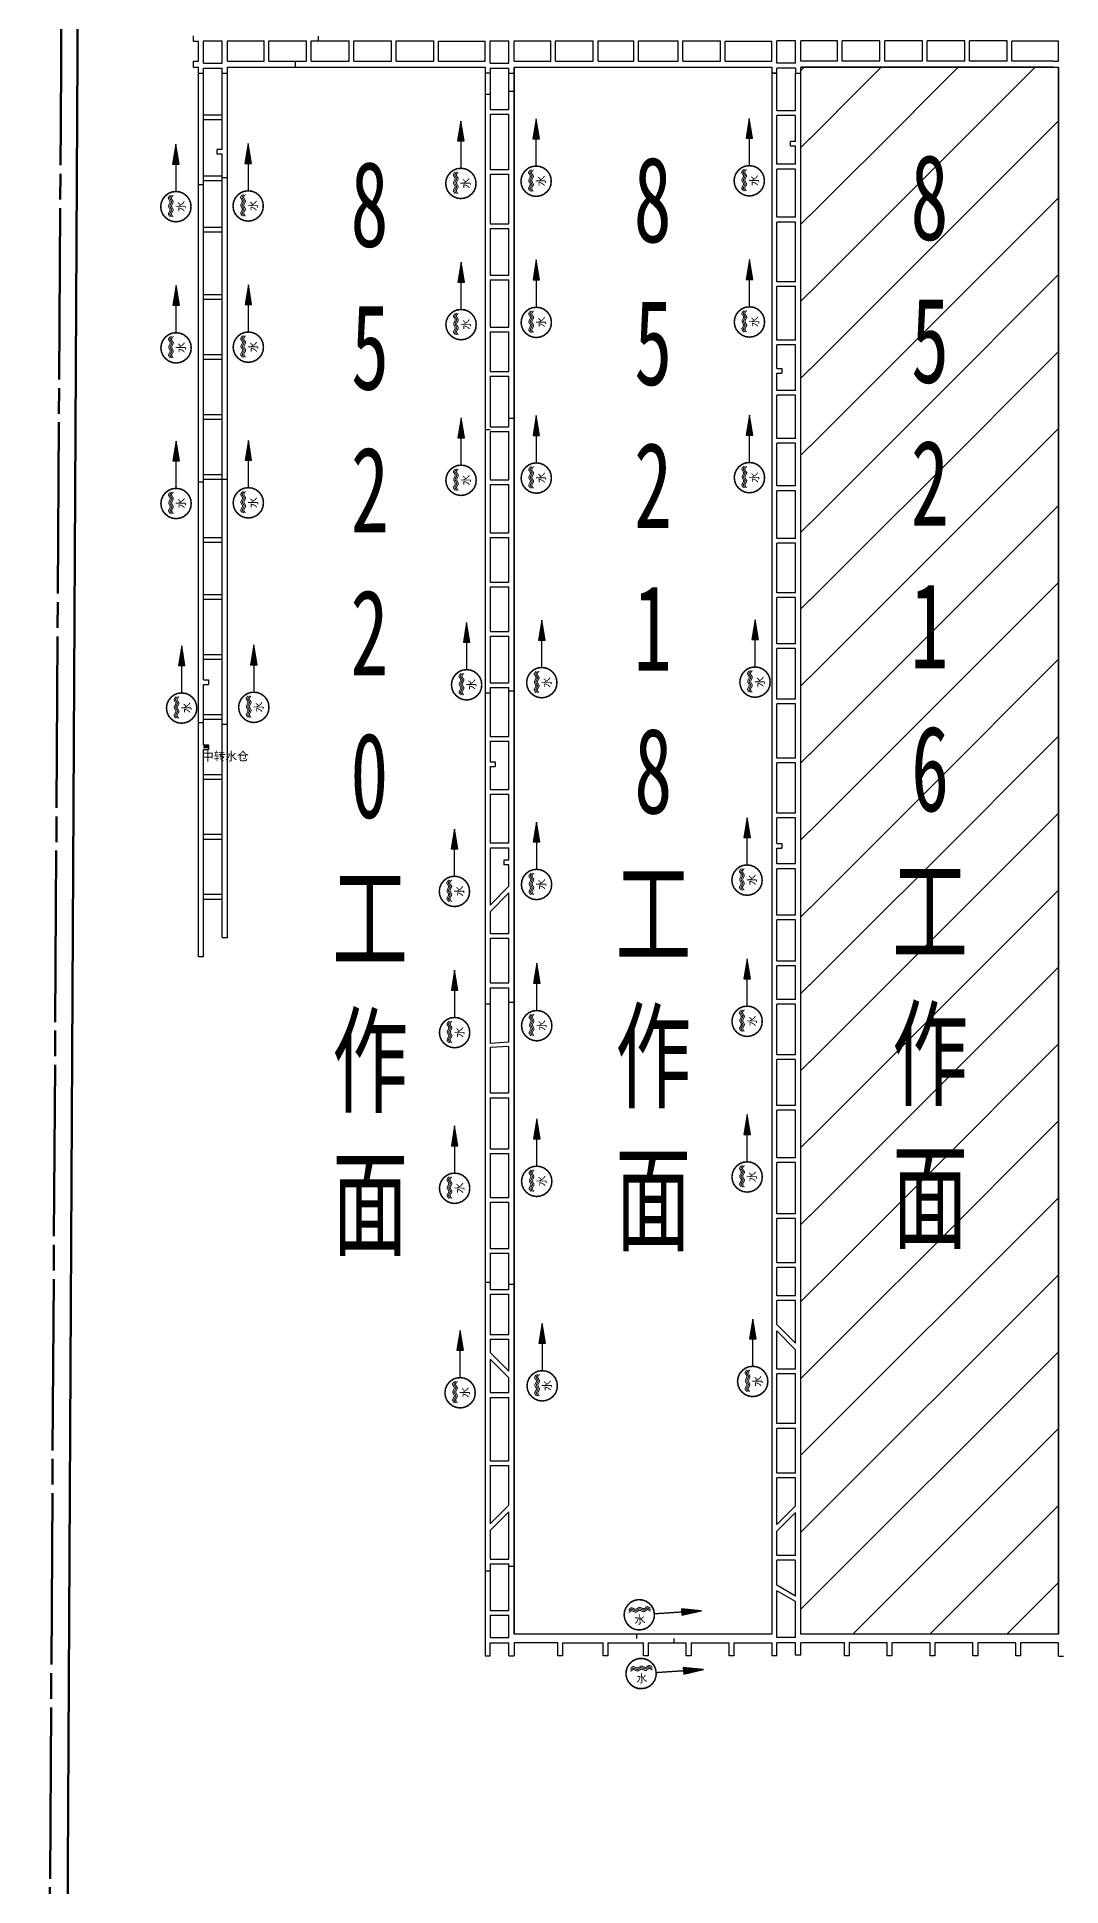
# Model space of a CAD drawing. Header units: millimetres. Extents: x 37468544 to 37497214, y 4323540 to 4346451.
# Drawn here: x 37468544 to 37469739, y 4340499 to 4342657 of the extents above; entities that cross this region are included whole.
import ezdxf

# ---------------------------------------------------------------- set-up
doc = ezdxf.new("R2010")
doc.units = ezdxf.units.MM
doc.linetypes.add('采区边界线', pattern=[45, 20, -1, 3, -1, 20])
for name, color, linetype, lineweight in [('0-52煤可采区范围', 150, 'Continuous', 30), ('0-井田边界', 7, 'Continuous', 9), ('2-52煤巷道', 150, 'Continuous', 30), ('3-水仓', 4, 'Continuous', 30), ('井田边界-3', 7, 'Continuous', 9)]:
    doc.layers.add(name, color=color, linetype=linetype, lineweight=lineweight)
doc.layers.add('避灾路线图', color=7, linetype='Continuous')
doc.styles.get("Standard").update_dxf_attribs({"font": 'simhei.ttf'})
doc.styles.add('宋体', font='simsun.ttc', dxfattribs={"width": 0.65})

# ---------------------------------------------------------------- blocks, each defined once
blk = doc.blocks.new('333')
at = {"layer": '避灾路线图'}
blk.add_hatch(color=7, dxfattribs=at).paths.add_polyline_path([(29, -1.3), (29, -6.1), (43.5, -3.7)])
at = {"color": 4, "linetype": 'Continuous', "true_color": 0x00ffff}
for points, const_width in [([(9, -3.7), (8.7, -0.8), (7.6, 1.8), (5.8, 4.1), (3.5, 5.9), (0.8, 7), (-2, 7.4), (-4.9, 7), (-7.6, 5.9), (-9.8, 4.1), (-11.6, 1.8), (-12.7, -0.8), (-13.1, -3.7), (-12.7, -6.5), (-11.6, -9.2), (-9.8, -11.5), (-7.6, -13.3), (-4.9, -14.4), (-2, -14.7), (0.8, -14.4), (3.5, -13.3), (5.8, -11.5), (7.6, -9.2), (8.7, -6.5), (9, -3.7)], 1.11), ([(-9.5, 0.5), (-9, 0.9), (-8.7, 1.1), (-8.5, 1.3), (-8.3, 1.4), (-8.2, 1.5), (-8.1, 1.5), (-8, 1.6), (-7.9, 1.6), (-7.9, 1.7), (-7.8, 1.7), (-7.7, 1.7), (-7.7, 1.7), (-7.6, 1.8), (-7.6, 1.8), (-7.5, 1.8), (-7.5, 1.8), (-7.5, 1.8), (-7.4, 1.8), (-7.3, 1.8), (-7.3, 1.8), (-7.2, 1.8), (-7.2, 1.8), (-7.1, 1.8), (-7.1, 1.7), (-7, 1.7), (-6.9, 1.7), (-6.7, 1.6), (-6.5, 1.5), (-6.3, 1.4), (-5.9, 1.2), (-5.5, 1), (-5.3, 0.9), (-5.2, 0.8), (-5.1, 0.7), (-5, 0.7), (-4.9, 0.6), (-4.8, 0.6), (-4.7, 0.6), (-4.7, 0.6), (-4.6, 0.6), (-4.6, 0.5), (-4.4, 0.5), (-4.4, 0.5), (-4.3, 0.5), (-4.3, 0.5), (-4.3, 0.5), (-4.2, 0.5), (-4.2, 0.6), (-4.1, 0.6), (-4, 0.6), (-4, 0.6), (-3.9, 0.7), (-3.7, 0.7), (-3.5, 0.8), (-3.4, 0.9), (-2.7, 1.3), (-2.5, 1.4), (-2.3, 1.5), (-2.2, 1.6), (-2.2, 1.6), (-2.1, 1.6), (-2, 1.7), (-1.9, 1.7), (-1.9, 1.7), (-1.9, 1.7), (-1.8, 1.7), (-1.8, 1.7), (-1.7, 1.7), (-1.7, 1.7), (-1.6, 1.7), (-1.6, 1.7), (-1.5, 1.7), (-1.5, 1.7), (-1.4, 1.7), (-1.4, 1.7), (-1.3, 1.7), (-1.2, 1.7), (-1.1, 1.6), (-1, 1.6), (-0.8, 1.5), (-0.6, 1.4), (-0.4, 1.3), (0, 1.1), (0.4, 0.9), (0.6, 0.8), (0.8, 0.7), (0.9, 0.7), (1, 0.6), (1.1, 0.6), (1.2, 0.6), (1.2, 0.6), (1.3, 0.6), (1.3, 0.5), (1.4, 0.5), (1.4, 0.5), (1.5, 0.5), (1.6, 0.5), (1.6, 0.5), (1.7, 0.5), (1.7, 0.5), (1.7, 0.5), (1.8, 0.6), (1.8, 0.6), (1.9, 0.6), (2, 0.6), (2, 0.7), (2.1, 0.7), (2.3, 0.8), (2.4, 0.9), (2.6, 1), (2.9, 1.2), (3.2, 1.4), (3.4, 1.6), (3.6, 1.6), (3.6, 1.7), (3.7, 1.7), (3.8, 1.8), (3.9, 1.8), (3.9, 1.8), (4, 1.8), (4, 1.8), (4, 1.8), (4.1, 1.9), (4.2, 1.9), (4.3, 1.9), (4.3, 1.9), (4.3, 1.9), (4.4, 1.8), (4.4, 1.8), (4.5, 1.8), (4.5, 1.8), (4.6, 1.8), (4.7, 1.7), (4.7, 1.7), (4.9, 1.6), (5, 1.5), (5.3, 1.4), (5.5, 1.2), (5.8, 0.9), (6.4, 0.5)], 0.664), ([(-9.5, -0.6), (-9, -0.2), (-8.7, 0), (-8.5, 0.2), (-8.3, 0.3), (-8.2, 0.4), (-8.1, 0.4), (-8, 0.5), (-7.9, 0.5), (-7.9, 0.5), (-7.8, 0.6), (-7.7, 0.6), (-7.7, 0.6), (-7.6, 0.7), (-7.6, 0.7), (-7.5, 0.7), (-7.5, 0.7), (-7.5, 0.7), (-7.4, 0.7), (-7.3, 0.7), (-7.3, 0.7), (-7.2, 0.7), (-7.2, 0.7), (-7.1, 0.7), (-7.1, 0.6), (-7, 0.6), (-6.9, 0.6), (-6.7, 0.5), (-6.5, 0.4), (-6.3, 0.3), (-5.9, 0.1), (-5.5, -0.1), (-5.3, -0.3), (-5.2, -0.3), (-5.1, -0.4), (-5, -0.4), (-4.9, -0.5), (-4.8, -0.5), (-4.7, -0.5), (-4.7, -0.5), (-4.6, -0.6), (-4.6, -0.6), (-4.4, -0.6), (-4.4, -0.6), (-4.3, -0.6), (-4.3, -0.6), (-4.3, -0.6), (-4.2, -0.6), (-4.2, -0.6), (-4.1, -0.5), (-4, -0.5), (-4, -0.5), (-3.9, -0.4), (-3.7, -0.4), (-3.5, -0.3), (-3.4, -0.2), (-2.7, 0.2), (-2.5, 0.3), (-2.3, 0.4), (-2.2, 0.4), (-2.2, 0.5), (-2.1, 0.5), (-2, 0.6), (-1.9, 0.6), (-1.9, 0.6), (-1.9, 0.6), (-1.8, 0.6), (-1.8, 0.6), (-1.7, 0.6), (-1.7, 0.6), (-1.6, 0.6), (-1.6, 0.6), (-1.5, 0.6), (-1.5, 0.6), (-1.4, 0.6), (-1.4, 0.6), (-1.3, 0.6), (-1.2, 0.6), (-1.1, 0.5), (-1, 0.5), (-0.8, 0.4), (-0.6, 0.3), (-0.4, 0.2), (0, 0), (0.4, -0.2), (0.6, -0.3), (0.8, -0.4), (0.9, -0.4), (1, -0.5), (1.1, -0.5), (1.2, -0.5), (1.2, -0.5), (1.3, -0.6), (1.3, -0.6), (1.4, -0.6), (1.4, -0.6), (1.5, -0.6), (1.6, -0.6), (1.6, -0.6), (1.7, -0.6), (1.7, -0.6), (1.7, -0.6), (1.8, -0.5), (1.8, -0.5), (1.9, -0.5), (2, -0.5), (2, -0.4), (2.1, -0.4), (2.3, -0.3), (2.4, -0.2), (2.6, -0.1), (2.9, 0.1), (3.2, 0.3), (3.4, 0.4), (3.6, 0.5), (3.6, 0.6), (3.7, 0.6), (3.8, 0.7), (3.9, 0.7), (3.9, 0.7), (4, 0.7), (4, 0.7), (4, 0.7), (4.1, 0.8), (4.2, 0.8), (4.3, 0.8), (4.3, 0.8), (4.3, 0.7), (4.4, 0.7), (4.4, 0.7), (4.5, 0.7), (4.5, 0.7), (4.6, 0.7), (4.7, 0.6), (4.7, 0.6), (4.9, 0.5), (5, 0.4), (5.3, 0.3), (5.5, 0), (5.8, -0.2), (6.4, -0.6)], 0.664), ([(-9.5, -1.7), (-9, -1.3), (-8.7, -1.1), (-8.5, -0.9), (-8.3, -0.8), (-8.2, -0.7), (-8.1, -0.7), (-8, -0.6), (-7.9, -0.6), (-7.9, -0.6), (-7.8, -0.5), (-7.7, -0.5), (-7.7, -0.5), (-7.6, -0.4), (-7.6, -0.4), (-7.5, -0.4), (-7.5, -0.4), (-7.5, -0.4), (-7.4, -0.4), (-7.3, -0.4), (-7.3, -0.4), (-7.2, -0.4), (-7.2, -0.4), (-7.1, -0.4), (-7.1, -0.5), (-7, -0.5), (-6.9, -0.5), (-6.7, -0.6), (-6.5, -0.7), (-6.3, -0.8), (-5.9, -1), (-5.5, -1.3), (-5.3, -1.4), (-5.2, -1.5), (-5.1, -1.5), (-5, -1.5), (-4.9, -1.6), (-4.8, -1.6), (-4.7, -1.6), (-4.7, -1.6), (-4.6, -1.7), (-4.6, -1.7), (-4.4, -1.7), (-4.4, -1.7), (-4.3, -1.7), (-4.3, -1.7), (-4.3, -1.7), (-4.2, -1.7), (-4.2, -1.7), (-4.1, -1.6), (-4, -1.6), (-4, -1.6), (-3.9, -1.6), (-3.7, -1.5), (-3.5, -1.4), (-3.4, -1.3), (-2.7, -0.9), (-2.5, -0.8), (-2.3, -0.7), (-2.2, -0.7), (-2.2, -0.6), (-2.1, -0.6), (-2, -0.6), (-1.9, -0.5), (-1.9, -0.5), (-1.9, -0.5), (-1.8, -0.5), (-1.8, -0.5), (-1.7, -0.5), (-1.7, -0.5), (-1.6, -0.5), (-1.6, -0.5), (-1.5, -0.5), (-1.5, -0.5), (-1.4, -0.5), (-1.4, -0.5), (-1.3, -0.5), (-1.2, -0.5), (-1.1, -0.6), (-1, -0.6), (-0.8, -0.7), (-0.6, -0.8), (-0.4, -0.9), (0, -1.1), (0.4, -1.3), (0.6, -1.4), (0.8, -1.5), (0.9, -1.5), (1, -1.6), (1.1, -1.6), (1.2, -1.6), (1.2, -1.6), (1.3, -1.7), (1.3, -1.7), (1.4, -1.7), (1.4, -1.7), (1.5, -1.7), (1.6, -1.7), (1.6, -1.7), (1.7, -1.7), (1.7, -1.7), (1.7, -1.7), (1.8, -1.7), (1.8, -1.6), (1.9, -1.6), (2, -1.6), (2, -1.5), (2.1, -1.5), (2.3, -1.4), (2.4, -1.3), (2.6, -1.2), (2.9, -1), (3.2, -0.8), (3.4, -0.7), (3.6, -0.6), (3.6, -0.5), (3.7, -0.5), (3.8, -0.4), (3.9, -0.4), (3.9, -0.4), (4, -0.4), (4, -0.4), (4, -0.4), (4.1, -0.3), (4.2, -0.3), (4.3, -0.3), (4.3, -0.4), (4.3, -0.4), (4.4, -0.4), (4.4, -0.4), (4.5, -0.4), (4.5, -0.4), (4.6, -0.4), (4.7, -0.5), (4.7, -0.5), (4.9, -0.6), (5, -0.7), (5.3, -0.9), (5.5, -1.1), (5.8, -1.3), (6.4, -1.7)], 0.664)]:
    blk.add_lwpolyline(points, dxfattribs=dict(at, const_width=const_width))
at = {"layer": '避灾路线图', "color": 7, "linetype": 'Continuous', "const_width": 0.972}
blk.add_lwpolyline([(9, -3.7), (29, -3.7)], dxfattribs=at)
at = {"layer": '避灾路线图', "color": 7, "linetype": 'Continuous'}
blk.add_lwpolyline([(29, -1.3), (29, -6.1), (43.5, -3.7), (29, -1.3)], dxfattribs=at)
at = {"layer": '避灾路线图', "color": 7, "linetype": 'ByBlock', "lineweight": -3, "insert": (-5.8, -4.4), "char_height": 5.838, "width": 19.599, "attachment_point": 1}
blk.add_mtext('{\\fSimSun|b1|i0|c134|p2;\\C4;水}', dxfattribs=at)

msp = doc.modelspace()

# ---------------------------------------------------------------- linework, layer by layer
at = {"color": 252}
msp.add_lwpolyline([(37469101.2, 4342621.8), (37469401.7, 4342621.8), (37469401.7, 4340792.5), (37469101.2, 4340792.5)], close=True, dxfattribs=at)
msp.add_lwpolyline([(37468738.5, 4341583.3), (37468732.7, 4341583.3)])
at = {"layer": '0-52煤可采区范围', "color": 3, "lineweight": 50}
msp.add_lwpolyline([(37477009.7, 4339412.7), (37477009.5, 4341286.6), (37475588.8, 4342624.8), (37475818.5, 4343042.5), (37475816.3, 4344274), (37475365.1, 4344274), (37475365.1, 4345662.7), (37473999, 4345662.7), (37473999, 4346100.6), (37472500, 4346109), (37471320, 4346096.7), (37471314.9, 4343086.6), (37469661, 4343086.1), (37469661, 4346079.4), (37468609.7, 4346068.4), (37468577.1, 4339935.7)], dxfattribs=at)
at = {"layer": '0-井田边界', "linetype": '采区边界线', "lineweight": 100, "ltscale": 10}
msp.add_lwpolyline([(37468544.3, 4338007.3), (37468572, 4342554), (37468589, 4346089)], dxfattribs=at)
at = {"layer": '2-52煤巷道', "color": 150, "linetype": 'Continuous', "lineweight": 30}
for points in [[(37468726.7, 4342658.2), (37468726.7, 4342652.2)], [(37468726.7, 4342652.2), (37468732.7, 4342652.2)], [(37468732.7, 4342628.6), (37468732.7, 4342652.2)], [(37468738.5, 4342626.3), (37468738.5, 4342652.4)], [(37468738.5, 4342652.4), (37468760.5, 4342652.4)], [(37468760.5, 4342626.3), (37468760.5, 4342652.4)], [(37468766.7, 4342652.4), (37468809.4, 4342652.4)], [(37468766.7, 4342628.6), (37468766.7, 4342652.4)], [(37468809.4, 4342628.6), (37468809.4, 4342652.4)], [(37468814.9, 4342652.4), (37468858.9, 4342652.4)], [(37468814.9, 4342628.6), (37468814.9, 4342652.4)], [(37468858.9, 4342628.6), (37468858.9, 4342652.4)], [(37468864.4, 4342652.4), (37468908.4, 4342652.4)], [(37468864.4, 4342628.6), (37468864.4, 4342652.4)], [(37468872.7, 4342652.4), (37468872.7, 4342657.9)], [(37468908.4, 4342628.6), (37468908.4, 4342652.4)], [(37468913.9, 4342652.4), (37468957.9, 4342652.4)], [(37468913.9, 4342628.6), (37468913.9, 4342652.4)], [(37468957.9, 4342628.6), (37468957.9, 4342652.4)], [(37468963.4, 4342652.4), (37469007.4, 4342652.4)], [(37468963.4, 4342628.6), (37468963.4, 4342652.4)], [(37469007.4, 4342628.6), (37469007.4, 4342652.4)], [(37469012.9, 4342628.6), (37469012.9, 4342652.2)], [(37469012.9, 4342652.2), (37469067.2, 4342652.2)], [(37469067.2, 4342628.6), (37469067.2, 4342652.2)], [(37469073, 4342626.3), (37469073, 4342652.4)], [(37469073, 4342652.4), (37469095, 4342652.4)], [(37469095, 4342626.3), (37469095, 4342652.4)], [(37469101.2, 4342652.4), (37469143.9, 4342652.4)], [(37469101.2, 4342628.6), (37469101.2, 4342652.4)], [(37469143.9, 4342628.6), (37469143.9, 4342652.4)], [(37469149.4, 4342652.4), (37469193.4, 4342652.4)], [(37469149.4, 4342628.6), (37469149.4, 4342652.4)], [(37469193.4, 4342628.6), (37469193.4, 4342652.4)], [(37469198.9, 4342652.4), (37469240.8, 4342652.4)], [(37469198.9, 4342628.6), (37469198.9, 4342652.4)], [(37469240.8, 4342628.6), (37469240.8, 4342652.4)], [(37469246.3, 4342652.4), (37469292.4, 4342652.4)], [(37469246.3, 4342628.6), (37469246.3, 4342652.4)], [(37469292.4, 4342628.6), (37469292.4, 4342652.4)], [(37469297.9, 4342652.4), (37469341.9, 4342652.4)], [(37469297.9, 4342628.6), (37469297.9, 4342652.4)], [(37469341.9, 4342628.6), (37469341.9, 4342652.4)], [(37469347.4, 4342628.6), (37469347.4, 4342652.2)], [(37469347.4, 4342652.2), (37469401.7, 4342652.2)], [(37469401.7, 4342628.6), (37469401.7, 4342652.2)], [(37469407.5, 4342626.3), (37469407.5, 4342652.4)], [(37469429.5, 4342652.4), (37469407.5, 4342652.4)], [(37469429.5, 4342626.3), (37469429.5, 4342652.4)], [(37469478.4, 4342652.4), (37469435.7, 4342652.4)], [(37469435.7, 4342628.6), (37469435.7, 4342652.4)], [(37469478.4, 4342628.6), (37469478.4, 4342652.4)], [(37469527.9, 4342652.4), (37469483.9, 4342652.4)], [(37469483.9, 4342628.6), (37469483.9, 4342652.4)], [(37469527.9, 4342628.6), (37469527.9, 4342652.4)], [(37469577.4, 4342652.4), (37469533.4, 4342652.4)], [(37469533.4, 4342628.6), (37469533.4, 4342652.4)], [(37469577.4, 4342628.6), (37469577.4, 4342652.4)], [(37469626.9, 4342652.4), (37469582.9, 4342652.4)], [(37469582.9, 4342628.6), (37469582.9, 4342652.4)], [(37469626.9, 4342628.6), (37469626.9, 4342652.4)], [(37469676.4, 4342652.4), (37469632.4, 4342652.4)], [(37469632.4, 4342628.6), (37469632.4, 4342652.4)], [(37469676.4, 4342628.6), (37469676.4, 4342652.4)], [(37469681.9, 4342628.6), (37469681.9, 4342652.2)], [(37469736.2, 4342652.2), (37469681.9, 4342652.2)], [(37469736.2, 4342628.6), (37469736.2, 4342652.2)], [(37468726.7, 4342628.6), (37468732.7, 4342628.6)], [(37468726.7, 4342628.6), (37468726.7, 4342621.8)], [(37468726.7, 4342621.8), (37468732.7, 4342621.8)], [(37468732.7, 4341583.3), (37468732.7, 4342621.8)], [(37468732.7, 4342614.8), (37468738.5, 4342614.8)], [(37468738.5, 4342626.3), (37468760.5, 4342626.3)], [(37468738.5, 4342620.8), (37468760.5, 4342620.8)], [(37468738.5, 4341906.7), (37468738.5, 4342620.8)], [(37468760.5, 4342525.8), (37468760.5, 4342620.8)], [(37468760.5, 4342614.8), (37468766.7, 4342614.8)], [(37468766.7, 4342628.6), (37468809.4, 4342628.6)], [(37468766.7, 4342621.8), (37469061.2, 4342621.8)], [(37468766.7, 4341605.8), (37468766.7, 4342621.8)], [(37468814.9, 4342628.6), (37468858.9, 4342628.6)], [(37468845.5, 4342628.6), (37468845.5, 4342621.8)], [(37468864.4, 4342628.6), (37468908.4, 4342628.6)], [(37468913.9, 4342628.6), (37468957.9, 4342628.6)], [(37468963.4, 4342628.6), (37469007.4, 4342628.6)], [(37469012.9, 4342628.6), (37469061.2, 4342628.6)], [(37469061.2, 4342628.6), (37469067.2, 4342628.6)], [(37469061.2, 4342621.8), (37469067.2, 4342621.8)], [(37469067.2, 4342621.8), (37469067.2, 4340767.5)], [(37469073, 4342614.8), (37469067.2, 4342614.8)], [(37469073, 4342626.3), (37469095, 4342626.3)], [(37469073, 4342620.8), (37469095, 4342620.8)], [(37469073, 4342620.8), (37469073, 4342572.5)], [(37469095, 4342572.5), (37469095, 4342620.8)], [(37469095, 4342614.8), (37469101.2, 4342614.8)], [(37469101.2, 4342628.6), (37469143.9, 4342628.6)], [(37469101.2, 4342621.8), (37469101.2, 4340792.5)], [(37469101.2, 4342621.8), (37469401.7, 4342621.8), (37469401.7, 4340792.5)], [(37469149.4, 4342628.6), (37469193.4, 4342628.6)], [(37469198.9, 4342628.6), (37469240.8, 4342628.6)], [(37469246.3, 4342628.6), (37469292.4, 4342628.6)], [(37469297.9, 4342628.6), (37469341.9, 4342628.6)], [(37469347.4, 4342628.6), (37469401.7, 4342628.6)], [(37469429.5, 4342626.3), (37469407.5, 4342626.3)], [(37469429.5, 4342620.8), (37469407.5, 4342620.8)], [(37469407.5, 4342570.7), (37469407.5, 4342620.8)], [(37469429.5, 4342620.8), (37469429.5, 4342614.8), (37469435.7, 4342614.8), (37469435.7, 4342621.8)], [(37469429.5, 4342570.7), (37469429.5, 4342614.8)], [(37469478.4, 4342628.6), (37469435.7, 4342628.6)], [(37469730.2, 4342621.8), (37469435.7, 4342621.8)], [(37469435.7, 4340792.5), (37469435.7, 4342614.8)], [(37469527.9, 4342628.6), (37469483.9, 4342628.6)], [(37469577.4, 4342628.6), (37469533.4, 4342628.6)], [(37469626.9, 4342628.6), (37469582.9, 4342628.6)], [(37469676.4, 4342628.6), (37469632.4, 4342628.6)], [(37469730.2, 4342628.6), (37469681.9, 4342628.6)], [(37469730.2, 4342628.6), (37469736.2, 4342628.6)], [(37469730.2, 4342621.8), (37469736.2, 4342621.8)], [(37469736.2, 4340792.5), (37469736.2, 4342621.8)], [(37469073, 4342589.8), (37469067.2, 4342589.8)], [(37469095, 4342593.8), (37469101.2, 4342593.8)], [(37468738.5, 4342566.3), (37468760.5, 4342566.3)], [(37469073, 4342572.5), (37469095, 4342572.5)], [(37469073, 4342567), (37469095, 4342567)], [(37469073, 4342567), (37469073, 4342502.4)], [(37469095, 4342502.4), (37469095, 4342567)], [(37469429.5, 4342570.7), (37469407.5, 4342570.7)], [(37468738.5, 4342560.8), (37468760.5, 4342560.8)], [(37469407.5, 4342508.4), (37469407.5, 4342565.2)], [(37469429.5, 4342565.2), (37469407.5, 4342565.2)], [(37469429.5, 4342535), (37469429.5, 4342565.2)], [(37468760.5, 4342525.8), (37468754.5, 4342525.8)], [(37468754.5, 4342520.3), (37468754.5, 4342525.8)], [(37469429.5, 4342535), (37469423.5, 4342535)], [(37469423.5, 4342529.5), (37469423.5, 4342535)], [(37469429.5, 4342529.5), (37469423.5, 4342529.5)], [(37469429.5, 4342508.4), (37469429.5, 4342529.5)], [(37468760.5, 4342520.3), (37468754.5, 4342520.3)], [(37468760.5, 4341605.8), (37468760.5, 4342520.3)], [(37469073, 4342502.4), (37469095, 4342502.4)], [(37469429.5, 4342508.4), (37469407.5, 4342508.4)], [(37469407.5, 4342446.5), (37469407.5, 4342502.9)], [(37469429.5, 4342502.9), (37469407.5, 4342502.9)], [(37469429.5, 4342446.5), (37469429.5, 4342502.9)], [(37468732.7, 4342484.8), (37468738.5, 4342484.8)], [(37468738.5, 4342494.9), (37468760.5, 4342494.9)], [(37468738.5, 4342489.4), (37468760.5, 4342489.4)], [(37468760.5, 4342492.8), (37468766.7, 4342492.8)], [(37469073, 4342496.9), (37469095, 4342496.9)], [(37469073, 4342496.9), (37469073, 4342439)], [(37469095, 4342439), (37469095, 4342496.9)], [(37469073, 4342439), (37469095, 4342439)], [(37469429.5, 4342446.5), (37469407.5, 4342446.5)], [(37469407.5, 4342371.4), (37469407.5, 4342441)], [(37469429.5, 4342441), (37469407.5, 4342441)], [(37469429.5, 4342371.4), (37469429.5, 4342441)], [(37468738.5, 4342434.9), (37468760.5, 4342434.9)], [(37468738.5, 4342429.4), (37468760.5, 4342429.4)], [(37469073, 4342433.5), (37469095, 4342433.5)], [(37469073, 4342433.5), (37469095, 4342433.5)], [(37469073, 4342433.5), (37469073, 4342378.9)], [(37469095, 4342378.9), (37469095, 4342433.5)], [(37469073, 4342378.9), (37469095, 4342378.9)], [(37469073, 4342373.4), (37469095, 4342373.4)], [(37469073, 4342373.4), (37469073, 4342318.2)], [(37469095, 4342318.2), (37469095, 4342373.4)], [(37468738.5, 4342356.3), (37468760.5, 4342356.3)], [(37468738.5, 4342350.8), (37468760.5, 4342350.8)], [(37469429.5, 4342371.4), (37469407.5, 4342371.4)], [(37469407.5, 4342303.3), (37469407.5, 4342365.9)], [(37469429.5, 4342365.9), (37469407.5, 4342365.9)], [(37469429.5, 4342303.3), (37469429.5, 4342365.9)], [(37469073, 4342318.2), (37469095, 4342318.2)], [(37469073, 4342312.7), (37469095, 4342312.7)], [(37469073, 4342312.7), (37469073, 4342266.6)], [(37469095, 4342266.6), (37469095, 4342312.7)], [(37468738.5, 4342286.3), (37468760.5, 4342286.3)], [(37469429.5, 4342303.3), (37469407.5, 4342303.3)], [(37469407.5, 4342270.1), (37469407.5, 4342297.8)], [(37469429.5, 4342297.8), (37469407.5, 4342297.8)], [(37469429.5, 4342244.3), (37469429.5, 4342297.8)], [(37468738.5, 4342280.8), (37468760.5, 4342280.8)], [(37469073, 4342266.6), (37469095, 4342266.6)], [(37469407.5, 4342270.1), (37469413.5, 4342270.1)], [(37469407.5, 4342244.3), (37469407.5, 4342264.6)], [(37469407.5, 4342264.6), (37469413.5, 4342264.6)], [(37469413.5, 4342270.1), (37469413.5, 4342264.6)], [(37469073, 4342261.1), (37469095, 4342261.1)], [(37469073, 4342261.1), (37469073, 4342201.9)], [(37469095, 4342201.9), (37469095, 4342261.1)], [(37469429.5, 4342244.3), (37469407.5, 4342244.3)], [(37469407.5, 4342188.5), (37469407.5, 4342238.8)], [(37469429.5, 4342238.8), (37469407.5, 4342238.8)], [(37469429.5, 4342188.5), (37469429.5, 4342238.8)], [(37468738.5, 4342216.3), (37468760.5, 4342216.3)], [(37468738.5, 4342210.8), (37468760.5, 4342210.8)], [(37469067.2, 4342199), (37469073, 4342199)], [(37469073, 4342201.9), (37469095, 4342201.9)], [(37469095, 4342212.1), (37469101.2, 4342212.1)], [(37469073, 4342196.4), (37469095, 4342196.4)], [(37469073, 4342196.4), (37469073, 4342140.2)], [(37469095, 4342140.2), (37469095, 4342196.4)], [(37469429.5, 4342188.5), (37469407.5, 4342188.5)], [(37469407.5, 4342132.9), (37469407.5, 4342183)], [(37469429.5, 4342183), (37469407.5, 4342183)], [(37469429.5, 4342132.9), (37469429.5, 4342183)], [(37468732.7, 4342137.8), (37468738.5, 4342137.8)], [(37468738.5, 4342146.3), (37468760.5, 4342146.3)], [(37468738.5, 4342140.8), (37468760.5, 4342140.8)], [(37468760.5, 4342140.8), (37468766.7, 4342140.8)], [(37469073, 4342140.2), (37469095, 4342140.2)], [(37469073, 4342134.7), (37469095, 4342134.7)], [(37469073, 4342134.7), (37469073, 4342078.4)], [(37469095, 4342078.4), (37469095, 4342134.7)], [(37469429.5, 4342132.9), (37469407.5, 4342132.9)], [(37469407.5, 4342071.6), (37469407.5, 4342127.4)], [(37469429.5, 4342127.4), (37469407.5, 4342127.4)], [(37469429.5, 4342071.6), (37469429.5, 4342127.4)], [(37468738.5, 4342072.8), (37468760.5, 4342072.8)], [(37469073, 4342078.4), (37469095, 4342078.4)], [(37469073, 4342072.9), (37469095, 4342072.9)], [(37469073, 4342072.9), (37469095, 4342072.9)], [(37469073, 4342072.9), (37469073, 4342020.6)], [(37469095, 4342020.6), (37469095, 4342072.9)], [(37469429.5, 4342071.6), (37469407.5, 4342071.6)], [(37468738.5, 4342067.3), (37468760.5, 4342067.3)], [(37469407.5, 4342008.2), (37469407.5, 4342066.1)], [(37469429.5, 4342066.1), (37469407.5, 4342066.1)], [(37469429.5, 4342008.2), (37469429.5, 4342066.1)], [(37468738.5, 4342006.3), (37468760.5, 4342006.3)], [(37469073, 4342020.6), (37469095, 4342020.6)], [(37469073, 4342015.1), (37469095, 4342015.1)], [(37469073, 4342015.1), (37469095, 4342015.1)], [(37469073, 4342015.1), (37469073, 4341963)], [(37469095, 4341963), (37469095, 4342015.1)], [(37469429.5, 4342008.2), (37469407.5, 4342008.2)], [(37468738.5, 4342000.8), (37468760.5, 4342000.8)], [(37469407.5, 4341948.6), (37469407.5, 4342002.7)], [(37469429.5, 4342002.7), (37469407.5, 4342002.7)], [(37469429.5, 4341948.6), (37469429.5, 4342002.7)], [(37469073, 4341963), (37469095, 4341963)], [(37469073, 4341957.5), (37469095, 4341957.5)], [(37469073, 4341957.5), (37469073, 4341903.3)], [(37469095, 4341903.3), (37469095, 4341957.5)], [(37469429.5, 4341948.6), (37469407.5, 4341948.6)], [(37469407.5, 4341884.1), (37469407.5, 4341943.1)], [(37469429.5, 4341943.1), (37469407.5, 4341943.1)], [(37469429.5, 4341884.1), (37469429.5, 4341943.1)], [(37468738.5, 4341936.3), (37468760.5, 4341936.3)], [(37468738.5, 4341930.8), (37468760.5, 4341930.8)], [(37468738.5, 4341906.7), (37468744.5, 4341906.7)], [(37468738.5, 4341830.9), (37468738.5, 4341901.2)], [(37468738.5, 4341901.2), (37468744.5, 4341901.2)], [(37468744.5, 4341906.7), (37468744.5, 4341901.2)], [(37469073, 4341903.3), (37469095, 4341903.3)], [(37469073, 4341897.8), (37469095, 4341897.8)], [(37469073, 4341897.8), (37469073, 4341840.5)], [(37469095, 4341840.5), (37469095, 4341897.8)], [(37469067.2, 4341891.6), (37469073, 4341891.6)], [(37469095, 4341893.9), (37469101.2, 4341893.9)], [(37469429.5, 4341884.1), (37469407.5, 4341884.1)], [(37469407.5, 4341815.1), (37469407.5, 4341878.6)], [(37469429.5, 4341878.6), (37469407.5, 4341878.6)], [(37469429.5, 4341815.1), (37469429.5, 4341878.6)], [(37468732.7, 4341857), (37468738.5, 4341857)], [(37468738.5, 4341866.3), (37468760.5, 4341866.3)], [(37468738.5, 4341860.8), (37468760.5, 4341860.8)], [(37468760.5, 4341854.9), (37468766.7, 4341854.9)], [(37469073, 4341840.5), (37469095, 4341840.5)], [(37469073, 4341835), (37469095, 4341835)], [(37469073, 4341835), (37469073, 4341810.9)], [(37469095, 4341778.5), (37469095, 4341835)], [(37468738.5, 4341583.3), (37468738.5, 4341825.4)], [(37469073, 4341810.9), (37469079, 4341810.9)], [(37469079, 4341810.9), (37469079, 4341805.4)], [(37469429.5, 4341815.1), (37469407.5, 4341815.1)], [(37468738.5, 4341796.3), (37468760.5, 4341796.3)], [(37468738.5, 4341790.8), (37468760.5, 4341790.8)], [(37469073, 4341805.4), (37469079, 4341805.4)], [(37469073, 4341805.4), (37469073, 4341778.5)], [(37469407.5, 4341750.9), (37469407.5, 4341809.6)], [(37469429.5, 4341809.6), (37469407.5, 4341809.6)], [(37469429.5, 4341750.9), (37469429.5, 4341809.6)], [(37469073, 4341778.5), (37469095, 4341778.5)], [(37469073, 4341773), (37469095, 4341773)], [(37469073, 4341773), (37469073, 4341716.2)], [(37469095, 4341716.2), (37469095, 4341773)], [(37469429.5, 4341750.9), (37469407.5, 4341750.9)], [(37468738.5, 4341726.3), (37468760.5, 4341726.3)], [(37469407.5, 4341715.5), (37469407.5, 4341745.4)], [(37469429.5, 4341745.4), (37469407.5, 4341745.4)], [(37469429.5, 4341691.7), (37469429.5, 4341745.4)], [(37468738.5, 4341720.8), (37468760.5, 4341720.8)], [(37469073, 4341716.2), (37469095, 4341716.2)], [(37469073, 4341710.7), (37469095, 4341710.7)], [(37469073, 4341710.7), (37469073, 4341643.7)], [(37469095, 4341696.3), (37469095, 4341710.7)], [(37469407.5, 4341715.5), (37469413.5, 4341715.5)], [(37469407.5, 4341691.7), (37469407.5, 4341710)], [(37469407.5, 4341710), (37469413.5, 4341710)], [(37469413.5, 4341715.5), (37469413.5, 4341710)], [(37469089, 4341696.3), (37469089, 4341690.8)], [(37469095, 4341696.3), (37469089, 4341696.3)], [(37469089, 4341696.3), (37469089, 4341690.8)], [(37469095, 4341690.8), (37469089, 4341690.8)], [(37469095, 4341665.7), (37469095, 4341690.8)], [(37469429.5, 4341691.7), (37469407.5, 4341691.7)], [(37469407.5, 4341631.8), (37469407.5, 4341686.2)], [(37469429.5, 4341686.2), (37469407.5, 4341686.2)], [(37469429.5, 4341631.8), (37469429.5, 4341686.2)], [(37469095, 4341665.7), (37469073, 4341643.7)], [(37468738.5, 4341656.3), (37468760.5, 4341656.3)], [(37468738.5, 4341650.8), (37468760.5, 4341650.8)], [(37469095, 4341657.9), (37469073, 4341635.9)], [(37469095, 4341610.4), (37469095, 4341657.9)], [(37469073, 4341635.9), (37469073, 4341610.4)], [(37469429.5, 4341631.8), (37469407.5, 4341631.8)], [(37469407.5, 4341578.3), (37469407.5, 4341626.3)], [(37469429.5, 4341626.3), (37469407.5, 4341626.3)], [(37469429.5, 4341578.3), (37469429.5, 4341626.3)], [(37468760.5, 4341605.8), (37468766.7, 4341605.8)], [(37469073, 4341610.4), (37469095, 4341610.4)], [(37469073, 4341604.9), (37469095, 4341604.9)], [(37469073, 4341604.9), (37469073, 4341552.8)], [(37469095, 4341552.8), (37469095, 4341604.9)], [(37468738.5, 4341583.3), (37468732.7, 4341583.3)], [(37469429.5, 4341578.3), (37469407.5, 4341578.3)], [(37469073, 4341552.8), (37469095, 4341552.8)], [(37469407.5, 4341533.4), (37469407.5, 4341572.8)], [(37469429.5, 4341572.8), (37469407.5, 4341572.8)], [(37469429.5, 4341533.4), (37469429.5, 4341572.8)], [(37469073, 4341547.3), (37469095, 4341547.3)], [(37469073, 4341547.3), (37469073, 4341482.7)], [(37469095, 4341484.2), (37469095, 4341547.3)], [(37469095, 4341530.2), (37469101.2, 4341530.2)], [(37469429.5, 4341533.4), (37469407.5, 4341533.4)], [(37469067.2, 4341528.3), (37469073, 4341528.3)], [(37469407.5, 4341468.9), (37469407.5, 4341527.9)], [(37469429.5, 4341527.9), (37469407.5, 4341527.9)], [(37469429.5, 4341468.9), (37469429.5, 4341527.9)], [(37469073, 4341482.7), (37469095, 4341484.2)], [(37469095, 4341478.7), (37469073, 4341477.4)], [(37469073, 4341477.4), (37469073, 4341424.4)], [(37469095, 4341424.4), (37469095, 4341478.7)], [(37469429.5, 4341468.9), (37469407.5, 4341468.9)], [(37469407.5, 4341409.9), (37469407.5, 4341463.4)], [(37469429.5, 4341463.4), (37469407.5, 4341463.4)], [(37469429.5, 4341409.9), (37469429.5, 4341463.4)], [(37469073, 4341424.4), (37469095, 4341424.4)], [(37469073, 4341418.9), (37469073, 4341359.1)], [(37469073, 4341418.9), (37469095, 4341418.9)], [(37469095, 4341359.1), (37469095, 4341418.9)], [(37469429.5, 4341409.9), (37469407.5, 4341409.9)], [(37469407.5, 4341348.8), (37469407.5, 4341404.4)], [(37469429.5, 4341404.4), (37469407.5, 4341404.4)], [(37469429.5, 4341348.8), (37469429.5, 4341404.4)], [(37469073, 4341359.1), (37469095, 4341359.1)], [(37469073, 4341353.6), (37469073, 4341302.3)], [(37469073, 4341353.6), (37469095, 4341353.6)], [(37469095, 4341302.3), (37469095, 4341353.6)], [(37469429.5, 4341348.8), (37469407.5, 4341348.8)], [(37469407.5, 4341283.5), (37469407.5, 4341343.3)], [(37469429.5, 4341343.3), (37469407.5, 4341343.3)], [(37469429.5, 4341283.5), (37469429.5, 4341343.3)], [(37469073, 4341302.3), (37469095, 4341302.3)], [(37469073, 4341296.8), (37469073, 4341243)], [(37469073, 4341296.8), (37469095, 4341296.8)], [(37469095, 4341243), (37469095, 4341296.8)], [(37469429.5, 4341283.5), (37469407.5, 4341283.5)], [(37469407.5, 4341226), (37469407.5, 4341278)], [(37469429.5, 4341278), (37469407.5, 4341278)], [(37469429.5, 4341226), (37469429.5, 4341278)], [(37469073, 4341243), (37469095, 4341243)], [(37469073, 4341237.5), (37469073, 4341195.1)], [(37469073, 4341237.5), (37469095, 4341237.5)], [(37469095, 4341195.1), (37469095, 4341237.5)], [(37469429.5, 4341226), (37469407.5, 4341226)], [(37469407.5, 4341187.5), (37469407.5, 4341220.5)], [(37469429.5, 4341220.5), (37469407.5, 4341220.5)], [(37469429.5, 4341187.5), (37469429.5, 4341220.5)], [(37469067.2, 4341203.7), (37469073, 4341203.7)], [(37469073, 4341195.1), (37469095, 4341195.1)], [(37469073, 4341189.6), (37469073, 4341142.4)], [(37469073, 4341189.6), (37469095, 4341189.6)], [(37469095, 4341201.1), (37469101.2, 4341201.1)], [(37469095, 4341142.4), (37469095, 4341189.6)], [(37469429.5, 4341187.5), (37469407.5, 4341187.5)], [(37469407.5, 4341154.3), (37469407.5, 4341182)], [(37469429.5, 4341182), (37469407.5, 4341182)], [(37469429.5, 4341132.3), (37469429.5, 4341182)], [(37469073, 4341142.4), (37469095, 4341142.4)], [(37469429.5, 4341132.3), (37469407.5, 4341154.3)], [(37469407.5, 4341101.9), (37469407.5, 4341146.6)], [(37469429.5, 4341124.6), (37469407.5, 4341146.6)], [(37469073, 4341136.9), (37469073, 4341121.5)], [(37469073, 4341136.9), (37469095, 4341136.9)], [(37469073, 4341121.5), (37469095, 4341099.5)], [(37469095, 4341099.5), (37469095, 4341136.9)], [(37469429.5, 4341101.9), (37469429.5, 4341124.6)], [(37469073, 4341113.7), (37469073, 4341074.6)], [(37469073, 4341113.7), (37469095, 4341091.7)], [(37469429.5, 4341101.9), (37469407.5, 4341101.9)], [(37469095, 4341074.6), (37469095, 4341091.7)], [(37469407.5, 4341038.4), (37469407.5, 4341096.4)], [(37469429.5, 4341096.4), (37469407.5, 4341096.4)], [(37469429.5, 4341038.4), (37469429.5, 4341096.4)], [(37469073, 4341074.6), (37469095, 4341074.6)], [(37469073, 4341069.1), (37469073, 4340995.1)], [(37469073, 4341069.1), (37469095, 4341069.1)], [(37469095, 4340995.1), (37469095, 4341069.1)], [(37469429.5, 4341038.4), (37469407.5, 4341038.4)], [(37469407.5, 4340980.6), (37469407.5, 4341032.9)], [(37469429.5, 4341032.9), (37469407.5, 4341032.9)], [(37469429.5, 4340980.6), (37469429.5, 4341032.9)], [(37469073, 4340995.1), (37469095, 4340995.1)], [(37469073, 4340989.6), (37469073, 4340921.3)], [(37469073, 4340989.6), (37469095, 4340989.6)], [(37469095, 4340943.3), (37469095, 4340989.6)], [(37469429.5, 4340980.6), (37469407.5, 4340980.6)], [(37469407.5, 4340920.5), (37469407.5, 4340975.1)], [(37469429.5, 4340975.1), (37469407.5, 4340975.1)], [(37469429.5, 4340942.5), (37469429.5, 4340975.1)], [(37469073, 4340921.3), (37469095, 4340943.3)], [(37469073, 4340913.5), (37469095, 4340935.5)], [(37469095, 4340880.4), (37469095, 4340935.5)], [(37469429.5, 4340942.5), (37469407.5, 4340920.5)], [(37469429.5, 4340934.8), (37469407.5, 4340912.8)], [(37469429.5, 4340884.5), (37469429.5, 4340934.8)], [(37469073, 4340913.5), (37469073, 4340880.4)], [(37469407.5, 4340884.5), (37469407.5, 4340912.8)], [(37469429.5, 4340884.5), (37469407.5, 4340884.5)], [(37469067.2, 4340866.5), (37469073, 4340866.5)], [(37469073, 4340880.4), (37469095, 4340880.4)], [(37469073, 4340874.9), (37469073, 4340820.2)], [(37469073, 4340874.9), (37469095, 4340874.9)], [(37469095, 4340820.2), (37469095, 4340874.9)], [(37469095, 4340872.1), (37469101.2, 4340872.1)], [(37469407.5, 4340849.7), (37469407.5, 4340879)], [(37469429.5, 4340879), (37469407.5, 4340879)], [(37469429.5, 4340837), (37469429.5, 4340879)], [(37469429.5, 4340837), (37469407.5, 4340849.7)], [(37469407.5, 4340788.7), (37469407.5, 4340843.4)], [(37469429.5, 4340830.7), (37469407.5, 4340843.4)], [(37469073, 4340820.2), (37469095, 4340820.2)], [(37469429.5, 4340788.7), (37469429.5, 4340830.7)], [(37469073, 4340814.7), (37469073, 4340788.7)], [(37469073, 4340814.7), (37469095, 4340814.7)], [(37469095, 4340788.7), (37469095, 4340814.7)], [(37469073, 4340788.7), (37469095, 4340788.7)], [(37469073, 4340767.5), (37469073, 4340782.5)], [(37469073, 4340782.5), (37469095, 4340782.5)], [(37469095, 4340767.5), (37469095, 4340782.5)], [(37469401.7, 4340792.5), (37469101.2, 4340792.5)], [(37469101.2, 4340782.5), (37469101.2, 4340767.5)], [(37469151.9, 4340782.5), (37469101.2, 4340782.5)], [(37469157.4, 4340782.5), (37469157.4, 4340767.5), (37469151.9, 4340767.5), (37469151.9, 4340782.5)], [(37469157.4, 4340782.5), (37469204.8, 4340782.5)], [(37469210.3, 4340782.5), (37469210.3, 4340767.5), (37469204.8, 4340767.5), (37469204.8, 4340782.5)], [(37469210.3, 4340782.5), (37469251.9, 4340782.5)], [(37469243.9, 4340792.5), (37469243.9, 4340787.5)], [(37469257.4, 4340782.5), (37469257.4, 4340767.5), (37469251.9, 4340767.5), (37469251.9, 4340782.5)], [(37469257.4, 4340782.5), (37469301.9, 4340782.5)], [(37469287.4, 4340787.5), (37469287.4, 4340782.5)], [(37469307.4, 4340782.5), (37469307.4, 4340767.5), (37469301.9, 4340767.5), (37469301.9, 4340782.5)], [(37469307.4, 4340782.5), (37469351.9, 4340782.5)], [(37469357.4, 4340782.5), (37469357.4, 4340767.5), (37469351.9, 4340767.5), (37469351.9, 4340782.5)], [(37469357.4, 4340782.5), (37469401.7, 4340782.5)], [(37469401.7, 4340782.5), (37469401.7, 4340767.4)], [(37469429.5, 4340788.7), (37469407.5, 4340788.7)], [(37469407.5, 4340767.4), (37469407.5, 4340782.5)], [(37469429.5, 4340782.5), (37469407.5, 4340782.5)], [(37469429.5, 4340768), (37469429.5, 4340782.5)], [(37469736.2, 4340792.5), (37469435.7, 4340792.5)], [(37469435.7, 4340768), (37469435.7, 4340782.5)], [(37469486.4, 4340782.5), (37469435.7, 4340782.5)], [(37469491.9, 4340782.5), (37469491.9, 4340767.5), (37469486.4, 4340767.5), (37469486.4, 4340782.5)], [(37469536.4, 4340782.5), (37469491.9, 4340782.5)], [(37469541.9, 4340782.5), (37469541.9, 4340767.5), (37469536.4, 4340767.5), (37469536.4, 4340782.5)], [(37469586.4, 4340782.5), (37469541.9, 4340782.5)], [(37469591.9, 4340782.5), (37469591.9, 4340767.5), (37469586.4, 4340767.5), (37469586.4, 4340782.5)], [(37469636.4, 4340782.5), (37469591.9, 4340782.5)], [(37469641.9, 4340782.5), (37469641.9, 4340767.5), (37469636.4, 4340767.5), (37469636.4, 4340782.5)], [(37469686.5, 4340782.5), (37469641.9, 4340782.5)], [(37469692, 4340782.5), (37469692, 4340767.5), (37469686.5, 4340767.5), (37469686.5, 4340782.5)], [(37469736.2, 4340782.5), (37469692, 4340782.5)], [(37469736.2, 4340767), (37469736.2, 4340782.5)], [(37469067.2, 4340767.5), (37469073, 4340767.5)], [(37469095, 4340767.5), (37469101.2, 4340767.5)], [(37469407.5, 4340767.4), (37469401.7, 4340767.4)], [(37469435.7, 4340768), (37469429.5, 4340768)], [(37469736.2, 4340767), (37469742, 4340767)]]:
    msp.add_lwpolyline(points, dxfattribs=at)
msp.add_lwpolyline([(37469401.7, 4342614.8), (37469407.5, 4342614.8)], close=True, dxfattribs=at)
at = {"layer": '3-水仓', "color": 4, "const_width": 3}
msp.add_lwpolyline([(37468738.5, 4341828.1), (37468744.5, 4341828.1)], dxfattribs=at)
at = {"layer": '3-水仓', "color": 30, "lineweight": 30}
for points in [[(37468738.5, 4341830.9), (37468744.5, 4341830.9)], [(37468738.5, 4341825.4), (37468744.5, 4341825.4)], [(37468744.5, 4341830.9), (37468744.5, 4341825.4)]]:
    msp.add_lwpolyline(points, dxfattribs=at)
at = {"layer": '井田边界-3', "linetype": '采区边界线', "lineweight": 100, "ltscale": 10}
msp.add_lwpolyline([(37468544.3, 4338007.3), (37468572, 4342554), (37468589, 4346089)], dxfattribs=at)

# ---------------------------------------------------------------- block references
at = {"layer": '避灾路线图', "color": 1, "linetype": 'ByBlock', "lineweight": 15, "ltscale": 20, "xscale": 1.6, "yscale": 1.6, "zscale": 1.6}
for p, rotation in [((37469033, 4342489.3), 90), ((37469120.8, 4342491.9), 90), ((37469369.5, 4342492.4), 90), ((37468700.5, 4342462.2), 90), ((37468784.8, 4342463), 90), ((37469033.2, 4342324.5), 90), ((37469121, 4342327.1), 90), ((37469369.7, 4342327.6), 90), ((37468700.7, 4342297.4), 90), ((37468785, 4342298.2), 90), ((37469033.2, 4342142.8), 90), ((37469121, 4342145.4), 90), ((37469369.7, 4342145.9), 90), ((37468700.7, 4342115.7), 90), ((37468785, 4342116.5), 90), ((37469039.7, 4341904.1), 90), ((37469127.4, 4341906.6), 90), ((37469376.2, 4341907.2), 90), ((37468707.2, 4341876.9), 90), ((37468791.4, 4341877.8), 90), ((37469366.9, 4341676.1), 90), ((37469025.5, 4341662.9), 90), ((37469121.3, 4341671), 90), ((37469121.5, 4341506.2), 90), ((37469367, 4341511.3), 90), ((37469025.7, 4341498.1), 90), ((37469025.7, 4341316.4), 90), ((37469121.5, 4341324.5), 90), ((37469367, 4341329.6), 90), ((37469032.1, 4341077.7), 90), ((37469127.9, 4341085.8), 90), ((37469373.5, 4341090.9), 90), ((37469249.9, 4340821.4), 3.783522324530594), ((37469252, 4340752.8), 3.783522324530594)]:
    msp.add_blockref('333', p, dxfattribs=dict(at, rotation=rotation))

# ---------------------------------------------------------------- texts
at = {"color": 7, "lineweight": 0, "char_height": 100, "width": 113.609, "attachment_point": 1, "style": '宋体'}
for s, insert in [('\\pxi0.6634,qc;\\fSimSun|b1|i0|c134|p2;8\\P\\pi0.6773;5\\P\\pi0.671733;2\\P\\pi0.660633;2\\P0\\P\\pi0.6773;工\\P作\\P面', (37468842.3, 4342512.1)), ('\\pxi0.6634,qc;\\fSimSun|b1|i0|c134|p2;8\\P\\pi0.6773;5\\P\\pi0.671733;2\\P\\pi0.660633;1\\P\\pi0.6773;8\\P工\\P作\\P面', (37469172.7, 4342517.4))]:
    msp.add_mtext(s, dxfattribs=dict(at, insert=insert))
at = {"layer": '3-水仓', "color": 4, "lineweight": -3}
msp.add_text('中转水仓', height=10, dxfattribs=at).set_placement((37468736.8, 4341812.4))

# ---------------------------------------------------------------- next in the draw order: texts
at = {"color": 7, "lineweight": 0, "insert": (37469495.7, 4342520), "char_height": 100, "width": 113.609, "attachment_point": 1, "style": '宋体', "bg_fill": 3, "box_fill_scale": 1.5, "bg_fill_color": 257, "bg_fill_transparency": 0}
msp.add_mtext('\\pxi0.6634,sm1,qc;\\fSimSun|b1|i0|c134|p2;8\\P\\pi0.6773;5\\P\\pi0.671733;2\\P\\pi0.660633;1\\P\\pi0.6773;6\\P工\\P作\\P面', dxfattribs=at)

# ---------------------------------------------------------------- next in the draw order: hatches: boundary and pattern name
h = msp.add_hatch()
h.set_pattern_fill('ANSI31', color=252, scale=20)
h.paths.add_polyline_path([(37470779.5, 4342621.7), (37471086.5, 4342621.7), (37471086.5, 4340729), (37470779.5, 4340729)])
h.paths.add_polyline_path([(37471122.5, 4342621.7), (37471430, 4342621.7), (37471430, 4340729), (37471122.5, 4340729)])
h.paths.add_polyline_path([(37470447, 4342621.8), (37470743.3, 4342621.8), (37470743.3, 4340729), (37470446.2, 4340729)])
h.paths.add_polyline_path([(37469770.2, 4342621.8), (37470070.7, 4342621.8), (37470070.7, 4340792.5), (37469770.2, 4340792.5)])
h.paths.add_polyline_path([(37469435.7, 4342621.8), (37469736.2, 4342621.8), (37469736.2, 4340792.5), (37469435.7, 4340792.5)])
h.paths.add_polyline_path([(37470104.7, 4342621.8), (37470410.8, 4342621.8), (37470410.8, 4340902.9), (37470104.7, 4340902.9)])
h.paths.add_polyline_path([(37471461.4, 4342592.5), (37471743.7, 4342592.5), (37471743.7, 4341177.8), (37471461.3, 4341177.8)])
h.paths.add_polyline_path([(37471776.6, 4342560.8), (37472050.6, 4342560.8), (37472050.6, 4341177.8), (37471776.6, 4341177.8)])
h.paths.add_polyline_path([(37469548.3, 4341516.1), (37469548.3, 4342316.6), (37469609.3, 4342316.6), (37469609.3, 4341516.1)], flags=0)

# ---------------------------------------------------------------- next in the draw order: linework, layer by layer
at = {"color": 252}
msp.add_lwpolyline([(37469435.7, 4342621.8), (37469736.2, 4342621.8), (37469736.2, 4340792.5), (37469435.7, 4340792.5)], close=True, dxfattribs=at)

doc.saveas('drawing.dxf')
